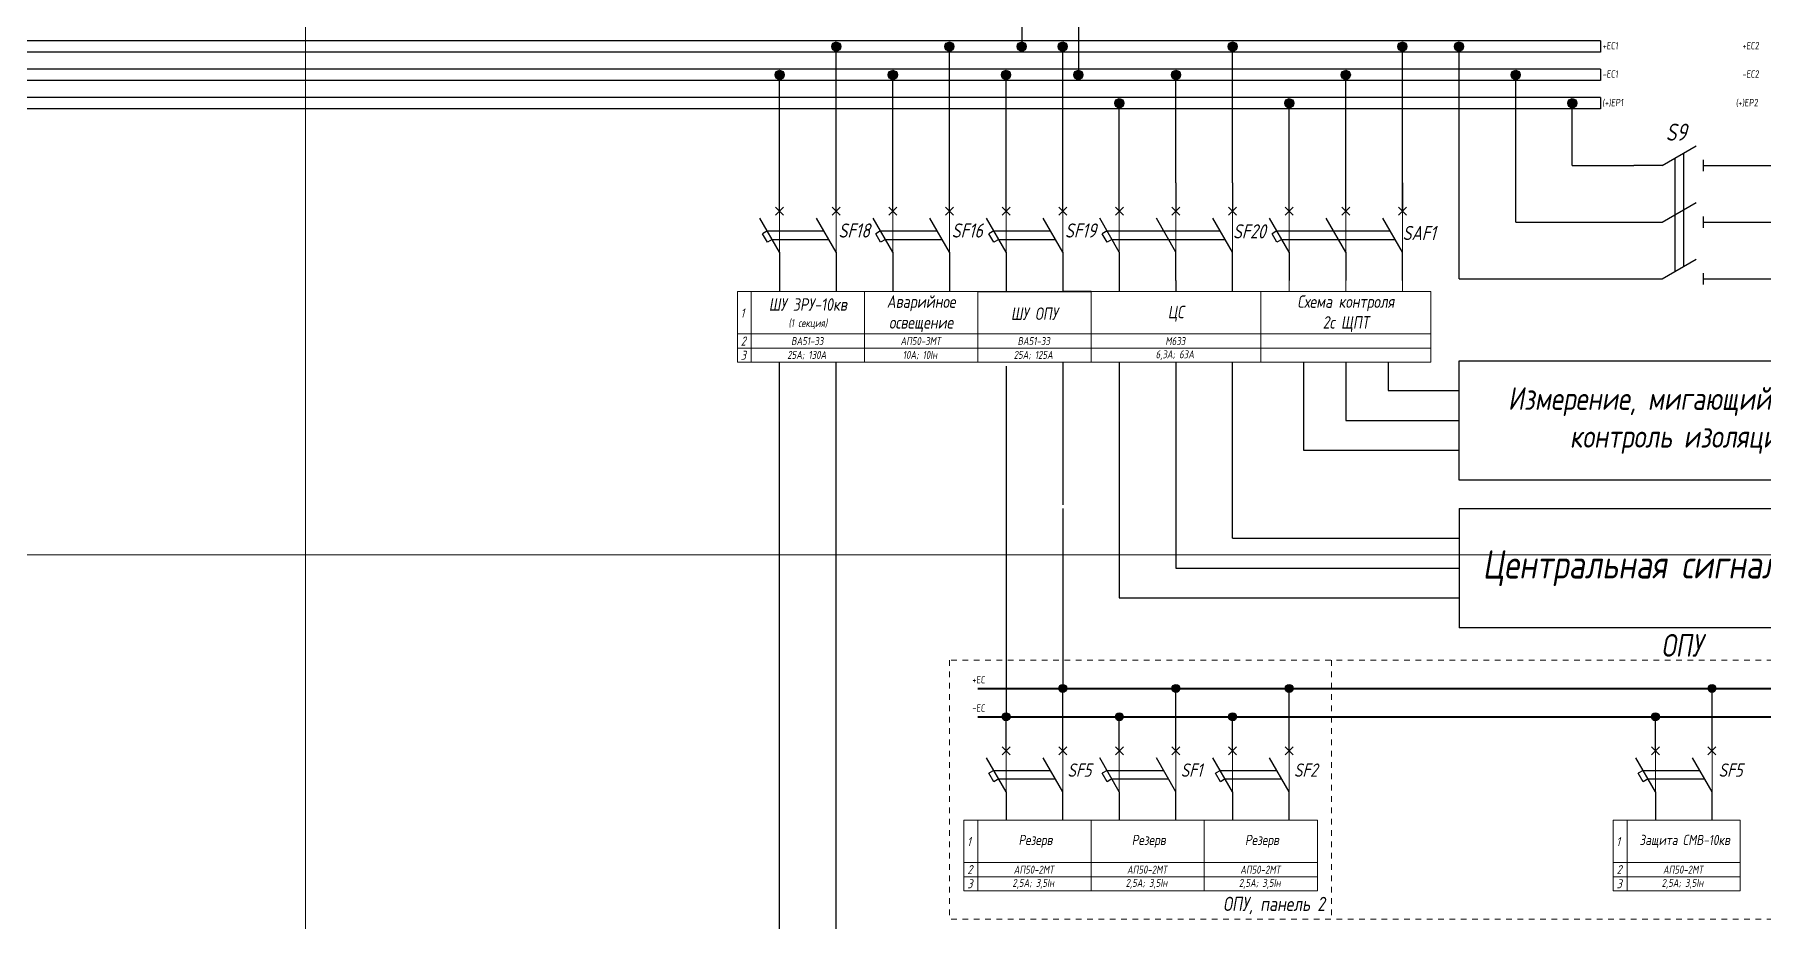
# Model space of a CAD drawing. Header units: millimetres. Extents: x 9 to 5215, y -207 to 4633.
# Drawn here: x 1338.5 to 1643.8, y 4148.4 to 4304.9 of the extents above; entities that cross this region are included whole.
import ezdxf
from ezdxf.enums import TextEntityAlignment as Align

# ---------------------------------------------------------------- set-up
doc = ezdxf.new("R2010")
doc.units = ezdxf.units.MM
doc.linetypes.add('JIS_02_1.0', pattern=[2, 1, -1])
doc.layers.add('Разрывы', color=10, linetype='Continuous')
doc.layers.add('Рамка', color=1, linetype='Continuous', plot=False)
doc.styles.add('eskdw', font='GOST_ANT.TTF', dxfattribs={"oblique": 10})
doc.styles.get("Standard").update_dxf_attribs({"font": 'GOST_ANT.TTF', "oblique": 10, "height": 2.5})
doc.styles.add('Гост', font='GOST_ANT.TTF', dxfattribs={"oblique": 10, "height": 1.4})
doc.styles.add('Шины', font='gost_1.ttf', dxfattribs={"oblique": 5, "height": 1.2})

msp = doc.modelspace()

# ---------------------------------------------------------------- hatches: boundary and pattern name
for points in [[(1480.89, 4302.75, 1), (1479.29, 4302.75, 1)], [(1500.89, 4302.75, 1), (1499.29, 4302.75, 1)], [(1513.66, 4302.75, 1), (1512.06, 4302.75, 1)], [(1520.89, 4302.75, 1), (1519.29, 4302.75, 1)], [(1550.89, 4302.75, 1), (1549.29, 4302.75, 1)], [(1580.89, 4302.75, 1), (1579.29, 4302.75, 1)], [(1590.89, 4302.75, 1), (1589.29, 4302.75, 1)], [(1470.89, 4297.75, 1), (1469.29, 4297.75, 1)], [(1490.89, 4297.75, 1), (1489.29, 4297.75, 1)], [(1510.89, 4297.75, 1), (1509.29, 4297.75, 1)], [(1523.66, 4297.75, 1), (1522.06, 4297.75, 1)], [(1540.89, 4297.75, 1), (1539.29, 4297.75, 1)], [(1570.89, 4297.75, 1), (1569.29, 4297.75, 1)], [(1600.89, 4297.75, 1), (1599.29, 4297.75, 1)], [(1530.89, 4292.75, 1), (1529.29, 4292.75, 1)], [(1560.89, 4292.75, 1), (1559.29, 4292.75, 1)], [(1610.89, 4292.75, 1), (1609.29, 4292.75, 1)], [(1520.79, 4189.48, 1), (1519.39, 4189.48, 1)], [(1520.79, 4189.48, 1), (1519.39, 4189.48, 1)], [(1540.79, 4189.48, 1), (1539.39, 4189.48, 1)], [(1540.79, 4189.48, 1), (1539.39, 4189.48, 1)], [(1560.79, 4189.48, 1), (1559.39, 4189.48, 1)], [(1560.79, 4189.48, 1), (1559.39, 4189.48, 1)], [(1635.46, 4189.48, 1), (1634.06, 4189.48, 1)], [(1635.46, 4189.48, 1), (1634.06, 4189.48, 1)], [(1510.79, 4184.48, 1), (1509.39, 4184.48, 1)], [(1510.79, 4184.48, 1), (1509.39, 4184.48, 1)], [(1510.79, 4184.48, 1), (1509.39, 4184.48, 1)], [(1530.79, 4184.48, 1), (1529.39, 4184.48, 1)], [(1530.79, 4184.48, 1), (1529.39, 4184.48, 1)], [(1530.79, 4184.48, 1), (1529.39, 4184.48, 1)], [(1550.79, 4184.48, 1), (1549.39, 4184.48, 1)], [(1550.79, 4184.48, 1), (1549.39, 4184.48, 1)], [(1550.79, 4184.48, 1), (1549.39, 4184.48, 1)], [(1625.46, 4184.48, 1), (1624.06, 4184.48, 1)], [(1625.46, 4184.48, 1), (1624.06, 4184.48, 1)], [(1625.46, 4184.48, 1), (1624.06, 4184.48, 1)]]:
    msp.add_hatch(color=256).paths.add_polyline_path(points)

# ---------------------------------------------------------------- linework, layer by layer
for p, q in [((1512.86, 4320.41), (1512.86, 4302.75)), ((1522.86, 4319.96), (1522.86, 4297.75)), ((1615.09, 4303.75), (1209.49, 4303.75)), ((1480.09, 4278.7), (1480.09, 4302.75)), ((1500.09, 4278.7), (1500.09, 4302.75)), ((1520.09, 4278.7), (1520.09, 4302.75)), ((1550.09, 4278.7), (1550.09, 4302.75)), ((1580.09, 4278.7), (1580.09, 4302.75)), ((1590.09, 4261.75), (1590.09, 4302.75)), ((1615.09, 4303.75), (1615.09, 4301.75)), ((1615.09, 4301.75), (1209.49, 4301.75)), ((1615.09, 4298.75), (1209.49, 4298.75)), ((1615.09, 4296.75), (1209.49, 4296.75)), ((1470.09, 4278.7), (1470.09, 4297.75)), ((1490.09, 4278.7), (1490.09, 4297.75)), ((1510.09, 4278.7), (1510.09, 4297.75)), ((1540.09, 4278.7), (1540.09, 4297.75)), ((1570.09, 4278.7), (1570.09, 4297.75)), ((1600.09, 4271.75), (1600.09, 4297.75)), ((1615.09, 4298.75), (1615.09, 4296.75)), ((1615.09, 4293.75), (1209.49, 4293.75)), ((1615.09, 4293.75), (1615.09, 4291.75)), ((1615.09, 4291.75), (1209.49, 4291.75)), ((1530.09, 4278.7), (1530.09, 4292.75)), ((1560.09, 4278.7), (1560.09, 4292.75)), ((1590.09, 4291.75), (1580.09, 4291.75)), ((1610.09, 4281.75), (1610.09, 4292.75)), ((1625.97, 4281.75), (1631.97, 4285.22)), ((1629.72, 4283.92), (1629.72, 4263.92)), ((1610.09, 4281.75), (1620.97, 4281.75)), ((1625.97, 4281.75), (1620.97, 4281.75)), ((1628.22, 4283.05), (1628.22, 4263.05)), ((1633.21, 4282.75), (1633.21, 4280.75)), ((1633.21, 4281.75), (1638.21, 4281.75)), ((1638.21, 4281.75), (1649.09, 4281.75)), ((1470.09, 4273.7), (1470.09, 4278.7)), ((1470.09, 4273.7), (1470.09, 4278.7)), ((1480.09, 4273.7), (1480.09, 4278.7)), ((1480.09, 4273.7), (1480.09, 4278.7)), ((1490.09, 4273.7), (1490.09, 4278.7)), ((1490.09, 4273.7), (1490.09, 4278.7)), ((1500.09, 4273.7), (1500.09, 4278.7)), ((1500.09, 4273.7), (1500.09, 4278.7)), ((1510.09, 4273.7), (1510.09, 4278.7)), ((1510.09, 4273.7), (1510.09, 4278.7)), ((1520.09, 4273.7), (1520.09, 4278.7)), ((1520.09, 4273.7), (1520.09, 4278.7)), ((1530.09, 4273.7), (1530.09, 4278.7)), ((1540.09, 4278.7), (1540.09, 4273.7)), ((1550.09, 4278.7), (1550.09, 4273.7)), ((1560.09, 4273.7), (1560.09, 4278.7)), ((1560.09, 4273.7), (1560.09, 4278.7)), ((1570.09, 4273.7), (1570.09, 4278.7)), ((1570.09, 4273.7), (1570.09, 4278.7)), ((1580.09, 4278.7), (1580.09, 4273.7)), ((1580.09, 4273.7), (1580.09, 4278.7)), ((1625.97, 4271.75), (1631.97, 4275.22)), ((1470.09, 4266.47), (1466.63, 4272.47)), ((1469.39, 4273), (1470.8, 4274.41)), ((1470.8, 4273), (1469.39, 4274.41)), ((1480.09, 4266.47), (1476.63, 4272.47)), ((1479.39, 4273), (1480.8, 4274.41)), ((1480.8, 4273), (1479.39, 4274.41)), ((1490.09, 4266.47), (1486.63, 4272.47)), ((1489.39, 4273), (1490.8, 4274.41)), ((1490.8, 4273), (1489.39, 4274.41)), ((1500.09, 4266.47), (1496.63, 4272.47)), ((1499.39, 4273), (1500.8, 4274.41)), ((1500.8, 4273), (1499.39, 4274.41)), ((1510.09, 4266.47), (1506.63, 4272.47)), ((1509.39, 4273), (1510.8, 4274.41)), ((1510.8, 4273), (1509.39, 4274.41)), ((1520.09, 4266.47), (1516.63, 4272.47)), ((1519.39, 4273), (1520.8, 4274.41)), ((1520.8, 4273), (1519.39, 4274.41)), ((1530.09, 4266.47), (1526.63, 4272.47)), ((1529.39, 4273), (1530.8, 4274.41)), ((1530.8, 4273), (1529.39, 4274.41)), ((1540.09, 4266.47), (1536.63, 4272.47)), ((1539.39, 4273), (1540.8, 4274.41)), ((1540.8, 4273), (1539.39, 4274.41)), ((1550.09, 4266.47), (1546.63, 4272.47)), ((1549.39, 4273), (1550.8, 4274.41)), ((1550.8, 4273), (1549.39, 4274.41)), ((1560.09, 4266.47), (1556.63, 4272.47)), ((1559.39, 4273), (1560.8, 4274.41)), ((1560.8, 4273), (1559.39, 4274.41)), ((1570.09, 4266.47), (1566.63, 4272.47)), ((1569.39, 4273), (1570.8, 4274.41)), ((1570.8, 4273), (1569.39, 4274.41)), ((1580.09, 4266.47), (1576.63, 4272.47)), ((1579.39, 4273), (1580.8, 4274.41)), ((1580.8, 4273), (1579.39, 4274.41)), ((1600.09, 4271.75), (1620.97, 4271.75)), ((1620.97, 4271.75), (1625.97, 4271.75)), ((1630.47, 4274.35), (1630.47, 4274.35)), ((1633.21, 4272.75), (1633.21, 4270.75)), ((1633.21, 4271.75), (1638.21, 4271.75)), ((1633.21, 4271.75), (1638.21, 4271.75)), ((1638.21, 4271.75), (1659.09, 4271.75)), ((1467.93, 4270.22), (1467.06, 4269.72)), ((1467.93, 4268.22), (1467.06, 4269.72)), ((1467.93, 4270.22), (1477.93, 4270.22)), ((1468.79, 4268.72), (1467.93, 4268.22)), ((1468.79, 4268.72), (1478.79, 4268.72)), ((1487.93, 4270.22), (1487.06, 4269.72)), ((1487.93, 4268.22), (1487.06, 4269.72)), ((1487.93, 4270.22), (1497.93, 4270.22)), ((1488.79, 4268.72), (1487.93, 4268.22)), ((1488.79, 4268.72), (1498.79, 4268.72)), ((1507.93, 4270.22), (1507.06, 4269.72)), ((1507.93, 4268.22), (1507.06, 4269.72)), ((1507.93, 4270.22), (1517.93, 4270.22)), ((1508.79, 4268.72), (1507.93, 4268.22)), ((1508.79, 4268.72), (1518.79, 4268.72)), ((1527.93, 4270.22), (1527.06, 4269.72)), ((1527.93, 4268.22), (1527.06, 4269.72)), ((1527.93, 4270.22), (1547.93, 4270.22)), ((1528.79, 4268.72), (1527.93, 4268.22)), ((1528.79, 4268.72), (1548.79, 4268.72)), ((1537.49, 4270.97), (1537.49, 4270.97)), ((1557.93, 4270.22), (1557.06, 4269.72)), ((1557.93, 4268.22), (1557.06, 4269.72)), ((1557.93, 4270.22), (1577.93, 4270.22)), ((1558.79, 4268.72), (1557.93, 4268.22)), ((1558.79, 4268.72), (1578.79, 4268.72)), ((1577.49, 4270.97), (1577.49, 4270.97)), ((1470.09, 4266.47), (1470.09, 4261.47)), ((1480.09, 4266.47), (1480.09, 4261.47)), ((1490.09, 4266.47), (1490.09, 4261.47)), ((1500.09, 4266.47), (1500.09, 4261.47)), ((1510.09, 4266.47), (1510.09, 4261.47)), ((1520.09, 4266.47), (1520.09, 4261.47)), ((1530.09, 4266.47), (1530.09, 4259.52)), ((1540.09, 4261.47), (1540.09, 4266.47)), ((1550.09, 4261.47), (1550.09, 4266.47)), ((1560.09, 4266.47), (1560.09, 4261.47)), ((1570.09, 4266.47), (1570.09, 4261.47)), ((1580.09, 4261.47), (1580.09, 4266.47)), ((1550.09, 4259.52), (1550.09, 4263.97)), ((1625.97, 4261.75), (1631.97, 4265.22)), ((1633.21, 4262.75), (1633.21, 4260.75)), ((1470.09, 4261.47), (1470.09, 4259.52)), ((1480.09, 4261.47), (1480.09, 4259.52)), ((1490.09, 4261.47), (1490.09, 4259.52)), ((1500.09, 4261.47), (1500.09, 4259.52)), ((1505.09, 4259.52), (1525.09, 4259.52)), ((1510.09, 4261.47), (1510.09, 4259.52)), ((1520.09, 4261.47), (1520.09, 4259.52)), ((1525.09, 4259.52), (1520.09, 4259.52)), ((1540.09, 4261.47), (1540.09, 4259.52)), ((1590.09, 4261.75), (1615.97, 4261.75)), ((1615.97, 4261.75), (1620.97, 4261.75)), ((1620.97, 4261.75), (1625.97, 4261.75)), ((1633.21, 4261.75), (1638.21, 4261.75)), ((1633.21, 4261.75), (1638.21, 4261.75)), ((1638.21, 4261.75), (1669.09, 4261.75)), ((1590.09, 4226.22), (1590.09, 4247.28)), ((1590.09, 4247.28), (1669.09, 4247.28)), ((1470.09, 4134.43), (1470.09, 4247.02)), ((1480.09, 4134.43), (1480.09, 4247.02)), ((1510.09, 4246.33), (1510.09, 4184.48)), ((1520.09, 4247.02), (1520.09, 4221.89)), ((1530.09, 4247.02), (1530.09, 4205.43)), ((1540.09, 4247.02), (1540.09, 4210.69)), ((1550.09, 4215.96), (1550.09, 4247.02)), ((1562.59, 4247.02), (1562.59, 4231.49)), ((1570.09, 4247.02), (1570.09, 4236.75)), ((1577.59, 4247.02), (1577.59, 4242.02)), ((1577.59, 4242.02), (1590.09, 4242.02)), ((1570.09, 4236.75), (1590.09, 4236.75)), ((1562.59, 4231.49), (1590.09, 4231.49)), ((1669.09, 4226.22), (1590.09, 4226.22)), ((1520.09, 4221.2), (1520.09, 4189.48)), ((1590.09, 4221.22), (1590.09, 4200.16)), ((1590.09, 4221.22), (1669.09, 4221.22)), ((1550.09, 4215.96), (1590.09, 4215.96)), ((1540.09, 4210.69), (1590.09, 4210.69)), ((1530.09, 4205.43), (1590.09, 4205.43)), ((1669.09, 4200.16), (1590.09, 4200.16)), ((1520.09, 4183.48), (1520.09, 4189.48)), ((1540.09, 4183.48), (1540.09, 4189.48)), ((1560.09, 4183.48), (1560.09, 4189.48)), ((1560.09, 4183.48), (1560.09, 4189.48)), ((1634.76, 4183.48), (1634.76, 4189.48)), ((1505.09, 4184.48), (1739.09, 4184.48)), ((1510.09, 4183.48), (1510.09, 4184.48)), ((1510.09, 4178.48), (1510.09, 4183.48)), ((1520.09, 4178.48), (1520.09, 4183.48)), ((1520.09, 4178.48), (1520.09, 4183.48)), ((1530.09, 4183.48), (1530.09, 4184.48)), ((1530.09, 4178.48), (1530.09, 4183.48)), ((1540.09, 4178.48), (1540.09, 4183.48)), ((1540.09, 4178.48), (1540.09, 4183.48)), ((1550.09, 4183.48), (1550.09, 4184.48)), ((1550.09, 4183.48), (1550.09, 4184.48)), ((1550.09, 4178.48), (1550.09, 4183.48)), ((1560.09, 4178.48), (1560.09, 4183.48)), ((1560.09, 4178.48), (1560.09, 4183.48)), ((1624.76, 4183.48), (1624.76, 4184.48)), ((1624.76, 4178.48), (1624.76, 4183.48)), ((1634.76, 4178.48), (1634.76, 4183.48)), ((1634.76, 4178.48), (1634.76, 4183.48)), ((1510.09, 4171.24), (1506.63, 4177.24)), ((1509.39, 4177.77), (1510.8, 4179.19)), ((1510.8, 4177.77), (1509.39, 4179.19)), ((1520.09, 4171.24), (1516.63, 4177.24)), ((1519.39, 4177.77), (1520.8, 4179.19)), ((1520.8, 4177.77), (1519.39, 4179.19)), ((1530.09, 4171.24), (1526.63, 4177.24)), ((1529.39, 4177.77), (1530.8, 4179.19)), ((1530.8, 4177.77), (1529.39, 4179.19)), ((1540.09, 4171.24), (1536.63, 4177.24)), ((1539.39, 4177.77), (1540.8, 4179.19)), ((1540.8, 4177.77), (1539.39, 4179.19)), ((1550.09, 4171.24), (1546.63, 4177.24)), ((1549.39, 4177.77), (1550.8, 4179.19)), ((1550.8, 4177.77), (1549.39, 4179.19)), ((1560.09, 4171.24), (1556.63, 4177.24)), ((1559.39, 4177.77), (1560.8, 4179.19)), ((1560.8, 4177.77), (1559.39, 4179.19)), ((1624.76, 4171.24), (1621.29, 4177.24)), ((1624.05, 4177.77), (1625.46, 4179.19)), ((1625.46, 4177.77), (1624.05, 4179.19)), ((1634.76, 4171.24), (1631.29, 4177.24)), ((1634.05, 4177.77), (1635.46, 4179.19)), ((1635.46, 4177.77), (1634.05, 4179.19)), ((1507.93, 4174.99), (1507.06, 4174.49)), ((1507.93, 4172.99), (1507.06, 4174.49)), ((1507.93, 4174.99), (1517.93, 4174.99)), ((1517.49, 4175.74), (1517.49, 4175.74)), ((1527.93, 4174.99), (1527.06, 4174.49)), ((1527.93, 4172.99), (1527.06, 4174.49)), ((1527.93, 4174.99), (1537.93, 4174.99)), ((1537.49, 4175.74), (1537.49, 4175.74)), ((1547.93, 4174.99), (1547.06, 4174.49)), ((1547.93, 4172.99), (1547.06, 4174.49)), ((1547.93, 4174.99), (1557.93, 4174.99)), ((1557.49, 4175.74), (1557.49, 4175.74)), ((1622.59, 4174.99), (1621.72, 4174.49)), ((1622.59, 4172.99), (1621.72, 4174.49)), ((1622.59, 4174.99), (1632.59, 4174.99)), ((1632.16, 4175.74), (1632.16, 4175.74)), ((1508.79, 4173.49), (1507.93, 4172.99)), ((1508.79, 4173.49), (1518.79, 4173.49)), ((1510.09, 4171.24), (1510.09, 4166.24)), ((1520.09, 4166.24), (1520.09, 4171.24)), ((1528.79, 4173.49), (1527.93, 4172.99)), ((1528.79, 4173.49), (1538.79, 4173.49)), ((1530.09, 4171.24), (1530.09, 4166.24)), ((1540.09, 4166.24), (1540.09, 4171.24)), ((1548.79, 4173.49), (1547.93, 4172.99)), ((1548.79, 4173.49), (1558.79, 4173.49)), ((1550.09, 4171.24), (1550.09, 4166.24)), ((1560.09, 4166.24), (1560.09, 4171.24)), ((1623.46, 4173.49), (1622.59, 4172.99)), ((1623.46, 4173.49), (1633.46, 4173.49)), ((1624.76, 4171.24), (1624.76, 4166.24)), ((1634.76, 4166.24), (1634.76, 4171.24))]:
    msp.add_line(p, q)
at = {"lineweight": 9}
for p, q in [((1462.65, 4259.52), (1465.09, 4259.52)), ((1462.65, 4259.52), (1462.65, 4247.02)), ((1465.09, 4259.52), (1465.09, 4247.02)), ((1465.09, 4259.52), (1585.09, 4259.52)), ((1485.09, 4259.52), (1485.09, 4247.02)), ((1505.09, 4259.52), (1505.09, 4247.02)), ((1525.09, 4259.52), (1525.09, 4247.02)), ((1555.09, 4259.52), (1555.09, 4247.02)), ((1585.09, 4259.52), (1585.09, 4247.02)), ((1462.65, 4252.02), (1525.09, 4252.02)), ((1465.09, 4252.02), (1585.09, 4252.02)), ((1465.09, 4252.02), (1585.09, 4252.02)), ((1462.65, 4249.52), (1465.09, 4249.52)), ((1465.09, 4249.52), (1585.09, 4249.52)), ((1465.09, 4249.52), (1585.09, 4249.52)), ((1462.65, 4247.02), (1465.09, 4247.02)), ((1465.09, 4247.02), (1585.09, 4247.02)), ((1465.09, 4247.02), (1585.09, 4247.02)), ((1502.65, 4166.24), (1505.09, 4166.24)), ((1502.65, 4166.24), (1502.65, 4153.74)), ((1505.09, 4166.24), (1505.09, 4153.74)), ((1505.09, 4166.24), (1505.09, 4153.74)), ((1505.09, 4166.24), (1525.09, 4166.24)), ((1525.09, 4166.24), (1525.09, 4153.74)), ((1525.09, 4166.24), (1525.09, 4153.74)), ((1525.09, 4166.24), (1545.09, 4166.24)), ((1545.09, 4166.24), (1545.09, 4153.74)), ((1545.09, 4166.24), (1545.09, 4153.74)), ((1545.09, 4166.24), (1565.09, 4166.24)), ((1545.09, 4166.24), (1545.09, 4153.74)), ((1565.09, 4166.24), (1565.09, 4153.74)), ((1617.31, 4166.24), (1619.76, 4166.24)), ((1617.31, 4166.24), (1617.31, 4153.74)), ((1619.76, 4166.24), (1619.76, 4153.74)), ((1619.76, 4166.24), (1619.76, 4153.74)), ((1619.76, 4166.24), (1639.76, 4166.24)), ((1639.76, 4166.24), (1639.76, 4153.74)), ((1502.65, 4158.74), (1565.09, 4158.74)), ((1505.09, 4161.24), (1505.09, 4153.74)), ((1505.09, 4161.24), (1505.09, 4153.74)), ((1505.09, 4161.24), (1505.09, 4153.74)), ((1525.09, 4161.24), (1525.09, 4153.74)), ((1525.09, 4161.24), (1525.09, 4153.74)), ((1525.09, 4161.24), (1525.09, 4153.74)), ((1545.09, 4161.24), (1545.09, 4153.74)), ((1545.09, 4161.24), (1545.09, 4153.74)), ((1545.09, 4161.24), (1545.09, 4153.74)), ((1617.31, 4158.74), (1639.76, 4158.74)), ((1619.76, 4161.24), (1619.76, 4153.74)), ((1619.76, 4161.24), (1619.76, 4153.74)), ((1619.76, 4161.24), (1619.76, 4153.74)), ((1502.65, 4156.24), (1505.09, 4156.24)), ((1505.09, 4156.24), (1525.09, 4156.24)), ((1525.09, 4156.24), (1545.09, 4156.24)), ((1545.09, 4156.24), (1565.09, 4156.24)), ((1617.31, 4156.24), (1619.76, 4156.24)), ((1619.76, 4156.24), (1639.76, 4156.24)), ((1502.65, 4153.74), (1505.09, 4153.74)), ((1505.09, 4153.74), (1525.09, 4153.74)), ((1525.09, 4153.74), (1545.09, 4153.74)), ((1545.09, 4153.74), (1565.09, 4153.74)), ((1617.31, 4153.74), (1619.76, 4153.74)), ((1619.76, 4153.74), (1639.76, 4153.74))]:
    msp.add_line(p, q, dxfattribs=at)
at = {"lineweight": 13}
for p, q in [((1580.09, 4261.47), (1580.09, 4259.52)), ((1590.09, 4242.02), (1590.09, 4247.28)), ((1590.09, 4231.49), (1590.09, 4236.75))]:
    msp.add_line(p, q, dxfattribs=at)
at = {"linetype": 'JIS_02_1.0', "lineweight": 15}
for p, q in [((1759.42, 4194.48), (1500.09, 4194.48)), ((1500.09, 4194.48), (1500.09, 4148.74)), ((1567.59, 4194.48), (1567.59, 4148.74)), ((1759.42, 4148.74), (1500.09, 4148.74))]:
    msp.add_line(p, q, dxfattribs=at)
at = {"lineweight": 40}
for p, q in [((1505.09, 4189.48), (1753.76, 4189.48)), ((1505.09, 4184.48), (1753.76, 4184.48))]:
    msp.add_line(p, q, dxfattribs=at)
for centre, radius in [((1480.09, 4302.75), 0.8), ((1500.09, 4302.75), 0.8), ((1512.86, 4302.75), 0.8), ((1520.09, 4302.75), 0.8), ((1550.09, 4302.75), 0.8), ((1580.09, 4302.75), 0.8), ((1590.09, 4302.75), 0.8), ((1470.09, 4297.75), 0.8), ((1490.09, 4297.75), 0.8), ((1510.09, 4297.75), 0.8), ((1522.86, 4297.75), 0.8), ((1540.09, 4297.75), 0.8), ((1570.09, 4297.75), 0.8), ((1600.09, 4297.75), 0.8), ((1530.09, 4292.75), 0.8), ((1560.09, 4292.75), 0.8), ((1610.09, 4292.75), 0.8), ((1520.09, 4189.48), 0.7), ((1520.09, 4189.48), 0.7), ((1540.09, 4189.48), 0.7), ((1540.09, 4189.48), 0.7), ((1560.09, 4189.48), 0.7), ((1560.09, 4189.48), 0.7), ((1634.76, 4189.48), 0.7), ((1634.76, 4189.48), 0.7), ((1510.09, 4184.48), 0.7), ((1510.09, 4184.48), 0.7), ((1510.09, 4184.48), 0.7), ((1530.09, 4184.48), 0.7), ((1530.09, 4184.48), 0.7), ((1530.09, 4184.48), 0.7), ((1550.09, 4184.48), 0.7), ((1550.09, 4184.48), 0.7), ((1550.09, 4184.48), 0.7), ((1624.76, 4184.48), 0.7), ((1624.76, 4184.48), 0.7), ((1624.76, 4184.48), 0.7)]:
    msp.add_circle(centre, radius)
at = {"layer": 'Разрывы', "lineweight": 13}
for p, q in [((1470.09, 4273.7), (1470.09, 4266.47)), ((1480.09, 4273.7), (1480.09, 4266.47)), ((1490.09, 4273.7), (1490.09, 4266.47)), ((1500.09, 4273.7), (1500.09, 4266.47)), ((1510.09, 4273.7), (1510.09, 4266.47)), ((1520.09, 4273.7), (1520.09, 4266.47)), ((1530.09, 4273.7), (1530.09, 4266.47)), ((1540.09, 4273.7), (1540.09, 4266.47)), ((1550.09, 4273.7), (1550.09, 4266.47)), ((1560.09, 4273.7), (1560.09, 4266.47)), ((1570.09, 4273.7), (1570.09, 4266.47)), ((1580.09, 4273.7), (1580.09, 4266.47)), ((1560.09, 4261.47), (1560.09, 4259.52)), ((1570.09, 4261.47), (1570.09, 4259.52)), ((1510.09, 4178.48), (1510.09, 4171.24)), ((1520.09, 4178.48), (1520.09, 4171.24)), ((1530.09, 4178.48), (1530.09, 4171.24)), ((1540.09, 4178.48), (1540.09, 4171.24)), ((1550.09, 4178.48), (1550.09, 4171.24)), ((1560.09, 4178.48), (1560.09, 4171.24)), ((1624.76, 4178.48), (1624.76, 4171.24)), ((1634.76, 4178.48), (1634.76, 4171.24))]:
    msp.add_line(p, q, dxfattribs=at)
at = {"layer": 'Рамка', "lineweight": 9}
for p, q in [((1386.34, 4213.03), (1386.34, 4423.03)), ((1089.34, 4213.03), (1386.34, 4213.03)), ((1386.34, 4003.03), (1386.34, 4213.03)), ((1386.34, 4213.03), (1683.34, 4213.03))]:
    msp.add_line(p, q, dxfattribs=at)

# ---------------------------------------------------------------- texts
at = {"color": 0, "lineweight": 15, "style": 'eskdw', "oblique": 15}
msp.add_text('S9', height=3, dxfattribs=at).set_placement((1628.4, 4287.64), align=Align.MIDDLE_CENTER)
at = {"style": 'eskdw', "oblique": 15}
for s, height, p in [('SF18', 2.5, (1480.47, 4269.03)), ('SF16', 2.5, (1500.46, 4269.03)), ('SF19', 2.5, (1520.46, 4269.03)), ('SF20', 2.5, (1550.13, 4268.88)), ('SAF1', 2.5, (1580.09, 4268.59)), ('SF5', 2.355, (1520.91, 4173.88)), ('SF1', 2.355, (1540.91, 4173.88)), ('SF2', 2.355, (1560.91, 4173.88)), ('SF5', 2.355, (1635.91, 4173.88))]:
    msp.add_text(s, height=height, dxfattribs=at).set_placement(p)
at = {"lineweight": 9, "style": 'eskdw', "oblique": 15}
for s, p in [('1', (1463.2, 4254.92)), ('2', (1463.23, 4249.97)), ('3', (1463.23, 4247.47)), ('1', (1503.2, 4161.64)), ('1', (1617.86, 4161.64)), ('2', (1503.23, 4156.7)), ('3', (1503.23, 4154.2)), ('2', (1617.9, 4156.7)), ('3', (1617.9, 4154.2))]:
    msp.add_text(s, height=1.6, dxfattribs=at).set_placement(p)
at = {"lineweight": 9}
for s, width, insert, char_height, attachment_point, style in [(' +{\\H1.0833x;EС1}', 7.2274, (1614.74, 4303.55), 1.2, 1, 'Шины'), (' +{\\H1.0833x;EС2}', 7.2274, (1639.43, 4303.55), 1.2, 1, 'Шины'), (' -{\\H1.0833x;EС1 }', 11.8735, (1614.74, 4298.55), 1.2, 1, 'Шины'), (' -{\\H1.0833x;EС2 }', 11.8735, (1639.43, 4298.55), 1.2, 1, 'Шины'), (' (+){\\H1.0833x;EP1 }', 11.8735, (1614.74, 4293.51), 1.2, 1, 'Шины'), (' (+){\\H1.0833x;EP2 }', 11.8735, (1638.31, 4293.51), 1.2, 1, 'Шины'), ('ШУ ЗРУ-10кв\\P{\\H0.63636x;(1 секция)}', 20, (1475.09, 4255.6), 2.2, 5, 'Гост'), ('Аварийное освещение', 20, (1495.09, 4255.6), 2.2, 5, 'Гост'), ('ШУ ОПУ', 20, (1515.09, 4255.6), 2.2, 5, 'Гост'), ('ЦС', 20, (1540.09, 4255.6), 2.2, 5, 'Гост'), ('Схема контроля 2с ЩПТ', 20, (1570.09, 4255.6), 2.2, 5, 'Гост'), (' {\\H1.0833x;+EC}', 7.2274, (1503.41, 4191.66), 1.2, 1, 'Шины'), (' {\\H1.0833x;-EC}', 7.2274, (1503.41, 4186.66), 1.2, 1, 'Шины')]:
    msp.add_mtext_dynamic_manual_height_columns(s, width=width, gutter_width=6, heights=[0], dxfattribs=dict(at, insert=insert, char_height=char_height, attachment_point=attachment_point, style=style))
at = {"lineweight": 9, "attachment_point": 5}
for s, insert, char_height, width in [('\\A1;ВА51-33', (1474.98, 4250.77), 1.4, 20), ('\\A1;{\\fGOST 2.304 type A|b0|i0|c204|p34;АП50-3МТ}', (1494.98, 4250.77), 1.4, 20), ('\\A1;ВА51-33', (1514.98, 4250.77), 1.4, 20), ('\\A1;{\\fGOST 2.304 type A|b0|i0|c204|p34;М633}', (1539.98, 4250.77), 1.4, 20), ('{\\fGOST 2.304 type A|b0|i0|c204|p34;25А; 130А}', (1474.89, 4248.27), 1.4, 20), ('{\\fGOST 2.304 type A|b0|i0|c204|p34;10А; 10\\fGOST 2.304 type A|b0|i0|c0|p34;I\\fGOST 2.304 type A|b0|i0|c204|p34;н}', (1494.89, 4248.27), 1.4, 20), ('{\\fGOST 2.304 type A|b0|i0|c204|p34;25А; 125А}', (1514.89, 4248.27), 1.4, 20), ('{\\fGOST 2.304 type A|b0|i0|c204|p34;6,3А; 63А}', (1539.89, 4248.27), 1.4, 20), ('Резерв', (1515.28, 4162.49), 1.8, 22.6797), ('Резерв', (1535.28, 4162.49), 1.8, 22.6797), ('Резерв', (1555.28, 4162.49), 1.8, 22.6797), ('Защита СМВ-10кв', (1629.94, 4162.49), 1.8, 22.6797), ('{\\fGOST 2.304 type A|b0|i0|c204|p34;2,5А; 3,5\\fGOST 2.304 type A|b0|i0|c0|p34;I\\fGOST 2.304 type A|b0|i0|c204|p34;н}', (1514.89, 4154.99), 1.4, 20), ('\\A1;АП50-2МТ', (1514.98, 4157.49), 1.4, 20), ('{\\fGOST 2.304 type A|b0|i0|c204|p34;2,5А; 3,5\\fGOST 2.304 type A|b0|i0|c0|p34;I\\fGOST 2.304 type A|b0|i0|c204|p34;н }', (1534.89, 4154.99), 1.4, 20), ('\\A1;АП50-2МТ', (1534.98, 4157.49), 1.4, 20), ('{\\fGOST 2.304 type A|b0|i0|c204|p34;2,5А; 3,5\\fGOST 2.304 type A|b0|i0|c0|p34;I\\fGOST 2.304 type A|b0|i0|c204|p34;н}', (1554.89, 4154.99), 1.4, 20), ('\\A1;АП50-2МТ', (1554.98, 4157.49), 1.4, 20), ('{\\fGOST 2.304 type A|b0|i0|c204|p34;2,5А; 3,5\\fGOST 2.304 type A|b0|i0|c0|p34;I\\fGOST 2.304 type A|b0|i0|c204|p34;н}', (1629.55, 4154.99), 1.4, 20), ('\\A1;АП50-2МТ', (1629.64, 4157.49), 1.4, 20)]:
    msp.add_mtext(s, dxfattribs=dict(at, insert=insert, char_height=char_height, width=width))
at = {"style": 'Гост'}
for s, width, insert, char_height, attachment_point in [('Измерение, мигающий свет и контроль изоляции', 78.9958, (1629.59, 4236.75), 4, 5), ('Центральная сигнализация', 78.9958, (1629.59, 4210.69), 5, 5), ('ОПУ', 79.9166, (1633.15, 4197.07), 4, 6), ('ОПУ, панель 2 ', 79.9166, (1566.44, 4151.16), 2.5, 6)]:
    msp.add_mtext_dynamic_manual_height_columns(s, width=width, gutter_width=7, heights=[0], dxfattribs=dict(at, insert=insert, char_height=char_height, attachment_point=attachment_point))

doc.saveas('drawing.dxf')
